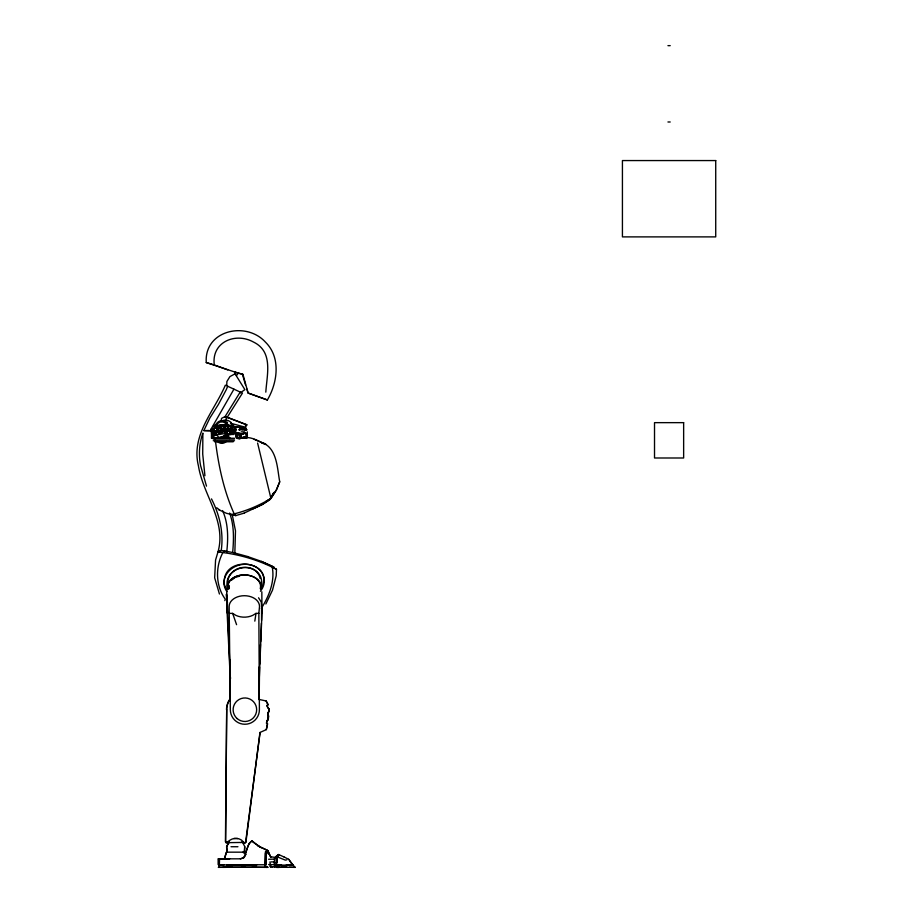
<?xml version="1.0" encoding="UTF-8"?>
<svg xmlns="http://www.w3.org/2000/svg" width="913" height="913" viewBox="0 0 913 913"><rect width="100%" height="100%" fill="white"/><g stroke="black" fill="none" stroke-linecap="round" stroke-linejoin="round"><path stroke-width="1.37" d="M242.904 429.818L242.904 428.494M264.45 867.35L268.102 867.35L256.108 867.27L264.713 867.35L265.432 851.761L267.418 850.277M277.244 865.262L276.262 865.25L276.057 862.5L276.559 856.074M277.061 858.505L277.038 862.511L276.057 862.5M229.756 699.632A18.169 18.169 0 0 0 226.698 709.721L225.431 841.74L226.413 842.813L225.602 841.74M225.648 841.74L226.698 709.721M234.801 554.351L235.486 530.852L232.073 513.905M225.716 432.111L228.273 429.578M232.678 552.399C233.819 539.241 234.276 525.66 229.62 513.049M243.874 436.711L243.052 437.749L240.747 436.608L241.603 434.097L242.881 434.211M226.23 420.425L226.162 416.921L223.936 417.138L221.528 418.394L221.117 421.121M229.06 588.828L229.152 585.438M276.399 867.35L277.244 855.492L278.67 854.511L283.954 856.965M226.755 385.434L226.881 381.508L229.928 376.59L235.063 373.828L244.889 389.611L240.165 393.012M233.42 426.885L231.115 428.608L231.491 430.012L232.621 430.913L235.052 429.361M219.44 594.009L214.658 577.769L215.571 560.034L217.967 551.988C238.361 554.02 258.276 559.84 276.479 569.29L276.205 575.852L272.485 590.197L265.866 603.972M217.648 429.863L218.458 432.5L221.22 432.648L222.373 430.251L220.672 428.208M259.098 667.026L259.189 699.746L259.543 667.026M259.726 664.208L260.49 644.441M260.673 641.611L261.392 623.259M261.563 620.441L261.575 608.275M218.024 427.193L217.214 428.494L218.139 430.947A2.283 2.237 -13.9 0 0 221.072 430.343L220.604 427.672A2.283 2.283 0 0 0 219.816 427.489M226.698 552.342C228.284 538.328 228.433 523.731 222.578 510.584M222.795 429.475L224.484 426.759M271.789 866.928L274.87 866.426L274.288 861.906L274.87 857.387L271.606 856.885M227.794 369.913L214.293 364.96C211.211 342.204 235.28 331.921 253.449 342.021C273.558 351.71 266.916 374.592 265.809 392.145M212.832 430.845L212.056 432.796L213.208 433.378L215.24 432.671L215.331 431.358L214.293 430.525L215.331 431.552M237.414 436.973L237.528 435.181L239.925 433.527L237.939 433.344L236.684 434.976L236.513 437.065L238.065 438.388L240.051 438.56L236.513 437.065M213.174 434.234L212.101 432.18L213.174 434.234L214.35 434.303L215.673 432.237M244.296 852.171L244.661 846.705M244.467 852.171L244.832 846.705L242.265 841.797M247.195 434.52L247.343 431.86M231.491 430.012L231.936 427.307A3.253 3.23 16.7 0 0 230.955 427.695A3.253 3.23 16.7 0 0 230.133 431.849A3.253 3.23 16.7 0 0 234.321 432.671A3.253 3.23 16.7 0 0 235.143 428.517A2.374 2.374 0 0 1 234.23 430.845A2.374 2.374 0 0 1 231.172 430.206A2.374 2.374 0 0 1 231.811 427.158A2.374 2.374 0 0 1 234.858 427.798M212.467 435.649L213.653 435.41L212.227 434.348L212.706 436.619L213.904 437.749L222.955 437.886L225.739 435.718L235.554 433.527L235.965 427.592L234.367 427.398M213.208 433.378L212.056 432.796L214.167 433.401L214.932 432.625L213.962 430.274L212.158 431.141L212.569 432.739M234.561 427.661L231.742 427.295L231.388 430.046A2.283 2.225 16.8 0 0 234.299 430.742L235.371 428.163L234.595 426.828M267.829 715.199L268.137 712.414L268.125 719.627L268.502 715.644M226.253 426.017L224.552 427.672L224.838 429.247L227.211 429.35L227.211 427.204M234.116 429.475L234.687 428.848L235.2 430.708L233.602 432.237M258.847 613.376L259.52 606.437A15.179 10.739 -0.2 0 0 244.364 595.71A15.179 10.739 -0.2 0 0 229.152 606.437L230.338 709.721A14.528 14.528 0 0 0 244.867 724.26A14.528 14.528 0 0 0 259.395 709.721L258.847 613.376L255.994 613.376L252.741 615.362A15.179 10.739 -0.2 0 1 235.874 615.362L232.644 613.376L229.791 613.376M217.659 431.084L218.116 429.27M231.366 434.474L231.605 432.032M226.196 429.92L228.273 427.98M228.775 431.278L227.029 431.05L227.166 429.772M234.961 428.711A2.26 2.237 16.7 0 1 234.127 430.856L231.742 430.308L232.107 427.638L233.591 427.33M234.264 428.768L233.796 430.845M235.234 372.15L206.258 362.564C204.056 330.244 246.065 320.783 265.421 342.101C281.101 357.382 277.575 382.615 267.383 399.974L248.016 393.035L246.898 389.029M225.819 430.263L224.199 428.14C223.365 425.926 228.25 425.173 228.159 426.896L227.759 429.156A2.283 2.225 11.8 0 1 224.769 429.144L224.758 426.223A2.283 2.225 11.8 0 1 227.063 425.835M225.682 426.131L225.728 425.31M228.01 427.889L228.204 426.291L227.326 425.321M245.996 841.74L259.954 732.488L266.322 729.624L267.6 723.883L266.482 723.164L267.098 720.414L268.285 719.627L268.616 715.952M260.114 732.488L245.574 842.368M219.268 867.35L219.565 858.825L218.333 858.825L218.333 864.759M226.778 591.784L230.281 675.506L230.179 701.173M231.788 428.802L233.009 426.565L235.04 427.398L234.664 429.487M254.818 621.137L255.994 613.376M260.467 847.492L251.954 840.805L248.952 843.669L245.323 853.575M274.334 859.053L275.133 857.216M251.988 841.364L257.603 845.324M226.995 604.452L226.435 594.226L227.474 613.376L227.383 602.112M242.276 842.642L242.436 841.797L240.941 842.642M211.816 431.94L215.046 430.662L215.285 432.888A1.997 1.986 -6.3 0 1 212.809 433.732L211.953 431.267A1.997 1.986 -6.3 0 1 214.441 430.422L215.103 431.883M220.33 428.151L221.106 429.156L219.885 431.164L217.511 430.08M268.331 719.627L267.212 720.414L266.482 723.164M224.404 431.05L224.096 427.763L223.274 429.372L224.039 431.233L227.029 431.05M217.317 429.84L219.679 430.788L220.946 428.859L220.193 427.877M217.625 428.665L217.111 430.925L218.161 432.99L221.562 433.161L222.715 431.404L222.452 429.076L221.927 428.129L219.679 427.615M226.162 416.921L246.818 424.705L244.992 428.368C246.088 428.939 238.43 426.976 239.754 429.818M221.722 431.598L222.167 429.955L221.094 428.631L221.859 431.781L220.398 432.671L217.671 430.925M232.621 431.13L234.801 429.384L234.755 428.3M245.426 427.569L245.757 429.818M232.028 433.036L233.99 432.214M230.487 423.198L243.543 426.736L245.471 427.569L245.209 428.482L245.369 427.672M224.838 600.651L225.283 599.156C215.514 585.963 215.308 566.95 222.829 552.639L224.849 551.007L234.276 552.822M224.484 858.813L226.527 852.171M213.083 433.321L214.932 432.625M233.043 426.462L232.747 427.227M230.989 430.308L231.297 428.14L229.916 429.84M213.094 433.618L212.775 432.454M214.293 430.525L214.623 431.632M217.283 428.813L217.545 428.071M212.273 431.746L212.809 434.668L215.103 434.645L215.947 432.568L214.429 430.936M212.124 431.096L203.85 430.571L209.819 418.086L218.424 404.425L226.298 389.634L227.657 386.245L225.351 385.183C214.235 411.249 190.794 435.045 198.441 465.915C203.063 495.097 226.789 521.209 217.967 551.988L219.086 552.137M270.921 866.038L270.579 866.916L269.928 861.906M222.955 437.886L223.445 435.695L227.851 437.099L228.798 436.54L226.116 437.144A6.768 6.642 -90 0 1 216.895 435.284M246.27 437.281L247.446 435.455L245.837 432.967L244.467 432.762L240.313 434.908A2.648 2.305 74.1 0 0 241.603 438.126L242.402 438.286C249.694 435.638 257.477 440.717 264.188 443.501C277.232 450.132 277.324 469.008 279.72 481.79L276.422 490.007L270.944 498.487C259.52 505.266 247.103 510.687 234.185 513.859C223.947 491.126 218.686 466.6 215.571 441.972M267.098 705.327C266.037 706.662 270.727 710.211 267.988 708.02L267.098 705.327L268.171 704.653L266.162 700.979L259.965 699.632M270.762 866.038L270.396 866.916L270.043 866.038M210.116 430.708L233.933 389.155L242.447 393.115L226.823 417.949M279.72 481.79L276.297 490.007L270.762 498.487L266.162 501.169M242.344 866.106L245.106 866.083L244.444 867.247L231.742 867.27L241.648 867.27L242.344 866.106L245.175 866.106L245.654 867.27L255.355 867.259L255.845 866.095L252.981 866.106L252.49 867.27L245.426 867.27L244.935 866.106L244.33 867.247L241.409 867.27M218.481 430.537L219.577 430.89L220.661 430.069M276.502 856.656L278.511 854.511L279.024 855.116M275.19 866.209L274.87 866.905L274.22 861.906M275.018 866.209L274.687 866.905L274.357 866.209M228.98 841.797L226.584 846.705L226.938 852.171M239.172 429.818L239.868 428.494M260.719 589.296C277.324 559.909 220.524 553.575 224.404 584.765L227.029 590.859M225.055 427.877L225.226 425.755L227.428 425.435L227.531 426.143M230.087 429.646L230.898 431.666M276.342 856.074L276.011 856.656L277.221 856.668L278.568 855.549M273.934 492.529L269.78 499.708L262.419 504.478L244.17 513.072M271.709 496.124L273.809 492.529M269.073 708.842L269.164 711.638L267.931 712.414M261.335 608.389C268.89 596.326 274.961 581.752 272.279 567.327M243.919 437.624L244.376 436.905M231.514 866.095L230.761 867.259L225.363 867.339M240.187 392.054L224.689 417.23M215.856 426.131L217.796 423.404L220.284 422.034L223.24 421.989L225.979 423.575L227.93 426.143M245.392 855.641L243.828 857.786L240.621 858.825L219.371 858.825M236.456 375.631L238.293 373.143L242.938 374.341L248.119 393.035L267.383 399.974M219.725 427.501A2.225 2.214 0 0 1 220.467 427.729A2.225 2.214 0 0 1 221.151 430.559L218.663 430.947L218.743 432.248M231.103 428.733L232.37 427.592M229.152 433.915L227.999 435.25L226.652 433.458L225.796 434.919L228.296 437.51M212.409 431.587L212.969 430.445M231.56 428.551L231.742 430.308M213.094 431.107L214.35 430.685L213.128 430.685L211.873 432.397L211.337 429.487L223.217 425.8M231.514 427.752L232.062 427.204A2.283 2.225 16.8 0 1 234.972 427.9L235.223 428.642M252.079 840.805C246.327 844.696 247.446 852.799 243.257 857.843L240.404 858.825M224.735 429.304L224.461 426.816M241.762 437.624L240.518 437.726L239.811 436.768L239.64 435.569L240.77 435.136M239.126 434.2L239.925 433.527M227.679 427.432A2.979 2.956 3.6 0 1 227.691 431.313A2.979 2.956 3.6 0 1 223.776 431.313A2.979 2.956 3.7 0 1 223.765 427.432A2.979 2.956 3.6 0 1 224.655 426.907C220.855 429.053 224.005 434.189 227.599 431.541L228.376 429.601L227.714 427.615A2.26 2.248 4 0 1 227.291 429.795A2.26 2.248 4.1 0 1 224.336 429.795A2.26 2.248 4.1 0 1 224.324 426.85A2.26 2.248 4.1 0 1 224.997 426.451M245.62 842.368L244.992 842.813L245.78 842.368M238.567 438L238.065 438.388L236.935 436.54L236.684 434.976L237.528 435.181M215.89 428.38L222.955 424.819L226.207 425.812M231.56 580.097L234.675 577.929M244.547 437.51L246.784 436.882L247.092 435.433M236.695 435.17L237.711 434.52M269.609 499.708L262.236 504.478L253.141 508.769M212.558 431.564L213.288 431.119M239.64 435.569L241.534 434.873M218.139 427.295L221.882 425.253L224.393 425.241M226.721 435.752L223.662 437.521L220.17 437.144M243.109 433.892L245.175 432.842L246.772 435.923M277.312 856.086L278.408 855.549M226.766 436.779L221.939 437.806M219.565 426.257L221.882 425.253M225.112 426.531L225.055 429.327M232.53 427.136A2.26 2.237 16.8 0 0 231.788 427.398L229.597 429.692L230.692 432.728L233.968 432.876L235.166 430.97L234.881 428.711M246.316 433.504L245.837 433.595M239.971 436.836L240.747 436.608M244.364 513.072L235.725 515.583L231.685 514.601M235.714 577.199L239.697 576.137M240.518 437.726L241.329 437.51M220.763 421.076L224.347 420.128L228.17 420.471L230.898 422.228L231.868 424.625M218.07 428.06L220.604 427.672A2.283 2.283 0 0 1 221.288 430.628A2.283 2.283 0 0 1 218.378 431.335A2.283 2.283 0 0 1 217.671 428.437A2.225 2.214 0 0 0 218.321 431.244M213.243 434.36L215.194 433.47M227.326 842.676L240.724 842.459M227.166 842.676L228.261 842.459M286.819 859.829L285.312 860.114L276.753 856.656M203.804 430.571L209.031 430.491M271.606 866.928L274.687 866.426M226.196 842.813L230.156 840.063A10.169 10.169 0 0 1 241.454 840.063L244.262 842.676L243.006 842.459L245.198 842.813M268.627 859.259L274.448 859.122M219.109 432.146L220.353 432.032M274.448 864.679L268.627 864.543M288.713 859.259L292.879 864.771L286.397 864.759M246.27 424.979L244.969 424.625L246.921 424.967L226.892 417.218M227.851 437.099L224.336 436.174M213.756 430.502L216.244 431.541L216.598 433.492L215.582 435.045L223.32 433.801L235.554 433.527M222.852 867.35L230.761 867.259L231.628 866.095L228.444 866.106L227.086 865.147M220.489 442.018L223.457 441.972M279.424 867.35L285.609 867.27M241.648 867.27L244.444 867.247M241.203 431.849L244.627 431.849M231.012 846.728L237.939 846.728M293.381 865.125L292.525 865.136L289.364 860.366M252.239 867.27L255.241 867.259L255.731 866.095L252.981 866.106M221.083 436.939L222.955 436.928M286.477 865.147L293.119 865.125L276.456 865.136L281.626 865.147M667.951 45.65L670.21 45.65M667.951 121.988L670.21 121.988M214.692 425.173L220.98 425.173M225.739 425.173L233.169 425.173M213.265 426.234L218.07 426.234M227.291 426.234L234.515 426.234M234.059 426.93L245.471 427.569M213.265 427.866L217.089 427.866M239.708 428.494L246.065 428.494M213.562 428.722L211.451 428.722L211.451 438.251L234.515 438.251M235.246 429.578L236.284 429.578M244.376 429.818L245.677 429.818M238.978 429.818L246.795 429.818M213.151 437.395L214.224 437.395M213.265 439.107L234.515 439.107M213.265 440.739L234.515 440.739M214.692 441.789L233.169 441.789M266.162 700.979L268.057 704.939M269.164 711.638L268.958 708.842M267.452 723.575L266.322 729.624M233.819 838.545L237.779 838.545M245.038 852.171L226.378 852.171L224.324 858.813L229.722 858.825M218.333 858.825L224.746 858.813M271.127 861.906L274.288 861.906M219.565 864.759L224.027 864.759M227.086 864.759L264.713 864.759M267.338 851.487L265.466 853.153L265.432 864.645L266.197 864.645L266.345 852.594L268.068 850.984L270.841 857.216M218.606 864.953L256.804 864.953M240.21 865.147L251.611 865.147M231.274 866.106L228.444 866.106L227.759 867.27L218.287 867.35L225.465 867.339M285.952 866.106L281.855 866.106L281.455 867.27L276.137 867.35L279.549 867.35M281.204 867.27L295.173 867.35L292.742 864.782M292.297 864.771L293.13 864.782M289.09 867.27L295.173 867.35M284.788 867.27L287.469 867.35M235.052 426.987L240.302 427.569L240.564 428.482M232.553 427.444L229.46 428.574L228.935 430.902L230.144 432.785L233.557 432.933L234.812 430.982L234.504 428.688M224.53 421.943L227.52 422.194M221.197 425.526L224.701 425.903M227.885 428.186L226.823 429.327M240.941 434.029L241.603 434.097M226.47 436.3L229.562 437.635M231.434 428.973L232.804 429.133M238.841 433.755L240.302 433.96M213.962 430.274L214.966 430.868M224.849 551.007L221.231 550.436L217.967 551.988L221.231 550.436C223.799 532.576 219.622 514.898 211.496 498.897M243.132 842.459L244.239 842.676M229.528 426.325L232.107 426.828M231.48 434.28L232.621 434.497L232.473 431.826M242.276 433.527L243.086 433.686A2.648 2.305 74.1 0 1 243.76 434.257M228.581 426.371L230.909 426.885M244.353 437.852L246.864 438.423M261.54 442.873L266.014 444.471L254.156 439.313M214.293 364.96L206.258 362.564M234.082 552.822L248.028 556.622M235.109 372.15L242.938 374.341M231.742 429.749L232.735 430.034M236.239 372.561L235.554 372.344L238.293 373.143M247.845 556.622L261.54 561.427L273.98 567.087L261.369 561.427M261.552 847.595L267.269 850.277L257.706 845.826M276.479 569.29L273.215 567.818M225.112 428.825L226.253 429.35M218.424 509.557L226.424 513.289L235.908 515.583L234.185 513.859M227.657 386.245L233.933 389.155M212.158 430.194L211.337 429.487M284.103 856.965L288.554 859.259M262.499 442.645L264.188 443.501M224.096 430.993L225.728 431.815M257.74 845.324L261.403 847.595M223.365 431.678L225.522 432.522L227.714 431.792L228.57 429.635L227.828 427.432M221.186 430.605L220.353 428.368M242.767 852.171L246.168 854.557M237.939 433.344L238.601 433.869M230.612 431.507L232.13 432.716M216.746 507.765L219.771 510.173M231.811 429.772L232.769 430.548M227.086 436.06L225.557 433.367L227.714 433.778L227.862 436.448M221.014 428.037L220.478 427.467A2.283 2.237 -13.9 0 0 218.127 427.535M277.461 855.538L277.986 856.314M277.62 855.538L278.123 856.314M258.55 597.775L261.289 602.112L262.02 613.376M226.025 436.642L225.169 434.417M227.748 426.234L228.159 426.896M231.046 866.106L231.97 867.27M223.16 430.525L223.674 431.427M212.752 432.705L213.163 433.458M235.063 373.828L235.383 374.444M255.56 866.106L256.359 867.27M270.67 857.216L267.92 850.984L268.239 853.723M218.424 429.943L218.789 430.936M219.885 427.683L219.599 426.862M232.644 613.376L236.581 624.686M218.196 430L218.515 430.959M206.498 486.127L200.586 465.596A62.586 62.586 0 0 1 202.869 433.07L202.72 454.092L204.934 475.719M217.887 429.852L218.024 427.352L220.216 427.227L220.786 429.258M242.424 374.353L245.506 384.818M240.347 427.569L240.61 428.482M257.603 443.067L270.944 498.487M233.99 430.331L234.093 430.822A2.26 2.237 16.7 0 1 231.217 430.274A2.26 2.237 16.8 0 1 231.788 427.398M214.646 431.997L214.817 432.865M267.189 851.487L268.068 850.984L268.365 853.723M229.289 842.642L229.129 841.797L226.744 846.705L227.097 852.171M213.562 435.318L213.904 437.749M261.837 591.784L261.963 613.376L259.395 675.506A14.528 14.528 0 0 1 259.064 678.336M284.936 866.106L285.039 867.27M220.478 429.532L220.558 430.537M226.732 604.452L230.11 675.506A14.528 14.528 0 0 0 230.407 678.336M230.053 659.973L230.27 675.506A14.528 14.528 0 0 0 230.567 678.336M229.973 659.973L230.11 675.506M222.955 424.819L222.955 426.109L221.083 426.109A5.524 5.432 88.3 0 0 219.12 426.93M218.492 858.825L218.492 864.759M214.886 437.395L214.886 439.998M211.645 428.722L211.713 438.251M211.93 431.358A2.1 2.088 -7.8 0 1 214.509 430.4A2.1 2.088 -7.7 0 1 215.468 432.967A2.1 2.088 -7.8 0 1 212.889 433.915A2.1 2.088 -7.8 0 1 211.93 431.358A2.031 2.031 0 0 1 214.372 430.4A2.031 2.031 0 0 1 215.411 432.853M212.227 431.187A2.511 2.499 -7.8 0 0 211.679 431.86A2.511 2.499 -7.9 0 0 212.82 434.93A2.511 2.499 -7.7 0 0 215.902 433.789A2.511 2.499 -7.7 0 0 214.76 430.719A2.511 2.499 -7.8 0 0 213.904 430.559M217.648 428.939A2.979 2.967 -28.2 0 0 218.469 432.739A2.979 2.967 -28.2 0 0 222.281 431.906A2.979 2.967 -28.2 0 0 221.471 428.106A2.979 2.967 -28.2 0 0 220.489 427.775M217.785 428.574A2.26 2.248 -30.6 0 0 218.401 431.461A2.26 2.248 -30.6 0 0 221.3 430.833A2.26 2.248 -30.6 0 0 220.684 427.957M225.26 425.972A2.328 2.317 0 0 0 224.358 429.669A2.26 2.26 0 0 0 227.52 429.578A2.26 2.26 0 0 0 227.611 426.508M227.805 427.295A2.328 2.317 0 0 1 227.405 429.646M224.336 426.622A2.328 2.317 0 0 1 225.032 426.2M224.655 426.519A2.26 2.26 0 0 0 224.666 429.475A2.26 2.26 0 0 0 227.622 429.464M231.331 430.331A2.26 2.26 0 0 1 231.948 427.432M235.098 428.779A2.26 2.26 0 0 1 234.23 430.936M234.105 427.455A2.26 2.237 16.8 0 1 234.698 427.98M241.294 437.92A3.036 2.899 -87.3 0 1 238.373 438.56A3.036 2.887 -87.3 0 1 236.981 434.873A3.036 2.887 -87.3 0 1 240.507 433.39A3.036 2.887 -87.3 0 1 241.306 434.017M242.162 434.029A2.385 2.271 -87.2 0 0 239.389 435.193A2.385 2.271 -87.2 0 0 240.484 438.103A2.385 2.271 -87.2 0 0 242.778 437.601M278.339 867.008A11.218 1.495 -90 0 1 277.484 867.008M278.511 867.008A11.218 1.438 -90 0 1 277.689 867.008M266.961 866.848A13.159 1.666 -90 0 1 265.432 864.645M226.492 709.721A18.169 18.169 0 0 1 229.551 699.632M259.189 675.506A14.528 14.528 0 0 1 258.904 678.336M228.284 588.68A16.297 11.527 -0.2 0 1 244.307 574.905A16.297 11.527 -0.2 0 1 260.251 588.68M227.485 589.421A17.119 12.109 -0.2 0 1 244.307 574.962A17.119 12.109 -0.2 0 1 261.061 589.421M227.109 433.675A4.713 3.344 -78.4 0 0 229.403 438.457A4.713 3.344 -78.4 0 0 230.59 438.229M233.249 433.013A4.713 3.344 -78.4 0 1 233.249 434.622M238.886 433.298A3.036 2.157 -78.4 0 0 238.213 432.933A3.036 2.157 -78.4 0 0 235.737 435.398A3.036 2.157 -78.4 0 0 237.22 438.48A3.036 2.157 -78.4 0 0 237.985 438.331M236.147 433.07A3.036 2.168 -78.3 0 1 236.912 432.933A3.036 2.168 -78.3 0 1 237.597 433.298M216.895 427.763A6.768 6.642 -90 0 1 226.116 425.903M226.686 437.133A6.745 6.745 0 0 1 221.619 438.137M217.328 427.775A6.745 6.745 0 0 1 226.686 425.915M226.344 441.47A11.378 8.069 90 0 1 217.385 441.47M215.16 425.686A11.378 8.069 90 0 1 228.57 425.686M226.881 591.567A20.269 17.336 -10.6 0 1 231.571 568.719A20.269 17.336 -10.6 0 1 258.139 568.491A20.269 17.336 -10.6 0 1 260.388 591.27M228.273 588.965A17.381 14.882 -10.6 0 1 243.075 567.703A17.381 14.882 -10.6 0 1 261.107 585.313M229.414 588.143A16.343 13.98 -10.6 0 1 239.32 568.171A16.343 13.98 -10.6 0 1 260.171 578.488M246.533 435.992L245.837 436.129L246.567 435.992M715.724 160.562L622.426 160.562L622.426 236.889L715.724 236.889L715.724 160.562M683.643 422.651L654.518 422.651L654.518 457.995L683.643 457.995L683.643 422.651M246.613 429.818L245.917 428.494L246.636 429.818M211.85 431.335A2.134 2.134 0 0 0 212.934 433.903A2.134 2.134 0 0 0 215.514 432.819A2.134 2.134 0 0 0 214.418 430.251A2.134 2.134 0 0 0 211.85 431.335M237.129 718.565A11.766 11.766 0 0 0 256.427 712.014A11.766 11.766 0 0 0 241.1 698.582A11.766 11.766 0 0 0 237.129 718.565"/></g></svg>
